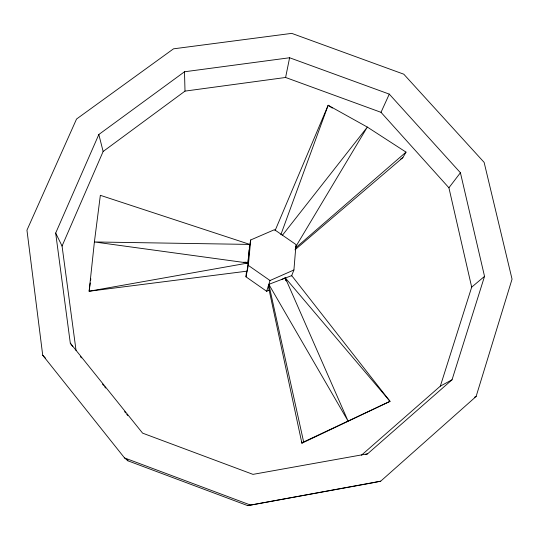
<?xml version="1.0" encoding="UTF-8"?>
<svg xmlns="http://www.w3.org/2000/svg" width="539" height="539" viewBox="0 0 539 539"><rect width="100%" height="100%" fill="white"/><g stroke="black" fill="none" stroke-linecap="round" stroke-linejoin="round"><path stroke-width="0.81" d="M291.572 275.948L293.923 269.972L296.005 244.565L274.486 229.681L250.709 239.963L249.335 246.997M90.256 282.975L89.137 291.235L247.994 263.019L249.84 244.423L100.348 195.32L94.399 241.957L89.137 291.235L247.138 271.144L249.153 249.746M249.301 248.088L249.442 246.424M268.961 290.278L266.677 291.296L245.973 276.83L246.505 271.144M245.973 276.83L248.324 265.397L250.709 239.963M90.586 280.496L90.808 278.838M76.053 350.505L62.059 246.033L103.138 151.479L185.005 91.111L285.603 77.475L289.605 57.754L389.286 94.123L460.414 172.736L484.534 276.359L452.046 379.779L367.585 453.831L365.395 454.66M476.112 396.482L512.05 279.141L484.13 162.374L403.785 74.193L291.747 33.371L173.497 48.833L76.545 119.025L26.95 230.173L42.716 355.228L124.549 457.941L127.965 460.825L247.704 505.629L372.004 482.944L380.696 481.186L476.112 396.482L474.596 397.142M266.677 291.296L270.019 280.523L293.923 269.972M361.453 455.199L440.336 386.126L471.686 287.146L448.913 187.781L381.006 112.321L285.603 77.475M280.839 234.734L328.157 105.267L367.322 127.076L406.015 152.119L402.862 157.624L294.974 249.813M275.025 230.753L328.157 105.267L332.287 108.076M72.745 346.577L70.299 343.175L55.679 233.07L98.832 134.501L184.493 71.781L289.605 57.754M381.006 112.321L389.286 94.123M295.702 246.781L367.322 127.076L282.22 235.503M448.913 187.781L460.414 172.736M295.682 247.839L406.015 152.119M471.686 287.146L484.534 276.359M303.646 441.96L268.826 284.363L291.707 275.604L390.034 401.346L303.646 441.96L301.894 443.199L268.294 286.088M400.76 159.012L402.862 157.624M440.336 386.126L452.046 379.779M281.553 279.593L285.232 277.794L390.034 401.346L301.894 443.199L301.725 441.529M247.704 505.629L380.696 481.186M367.585 453.831L252.98 474.367L142.599 433.14L70.299 343.175M249.84 244.423L94.399 241.957L247.994 263.019L245.676 262.028M243.877 262.143L247.994 263.019M124.549 457.941L250.285 504.982M248.324 265.397L270.019 280.523M42.716 355.228L45.471 358.166M80.378 356.575L81.429 357.889M102.491 384.098L103.542 385.412M104.593 386.719L105.651 388.033M124.603 411.621L125.654 412.928M126.712 414.242L127.763 415.549M126.914 459.511L127.965 460.825M268.826 284.363L348.032 420.993L285.232 277.794L285.488 280.3M55.679 233.07L62.059 246.033M285.232 277.794L286.256 280.994M98.832 134.501L103.138 151.479M184.493 71.781L185.005 91.111"/></g></svg>
